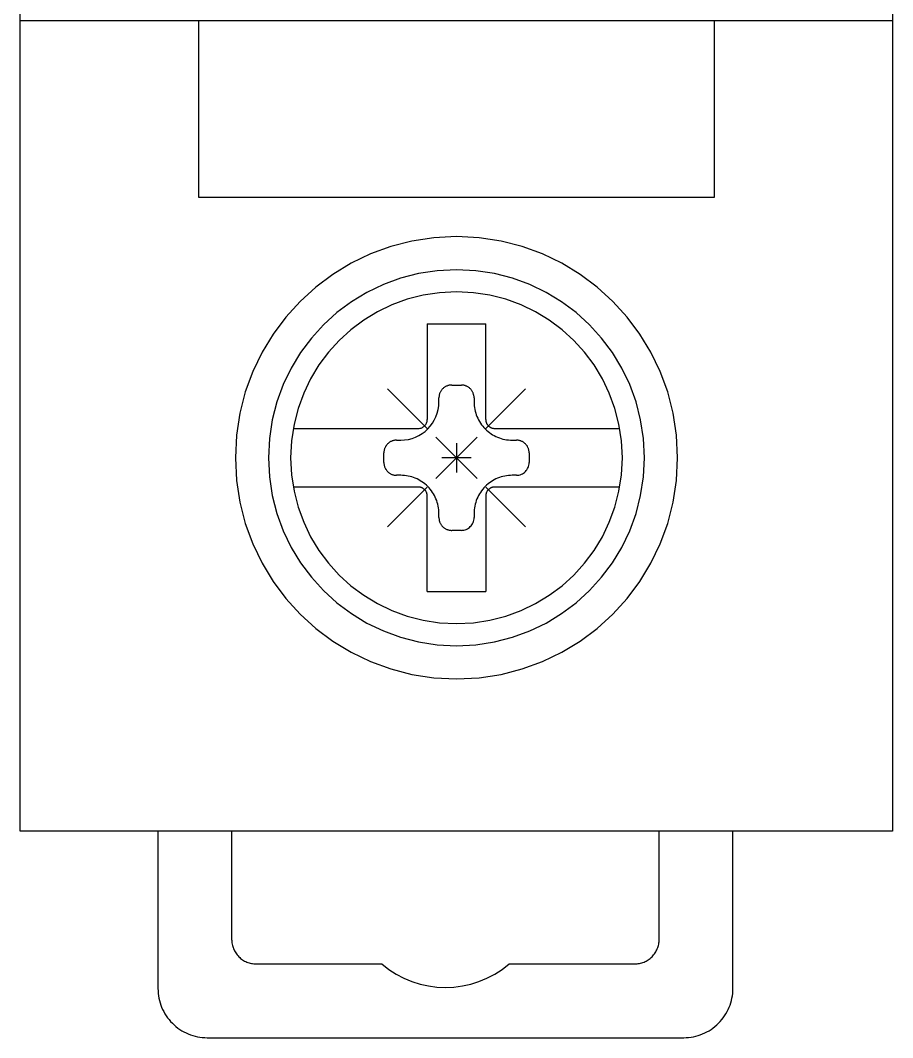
# Model space of a CAD drawing. Header units: millimetres. Extents: x 173893 to 258446, y -176540 to -123824.
# Drawn here: x 199119.33 to 199137.3, y -139324.39 to -139303.43 of the extents above; entities that cross this region are included whole.
import ezdxf

# ---------------------------------------------------------------- set-up
doc = ezdxf.new("R2010")
doc.units = ezdxf.units.MM
doc.header["$LTSCALE"] = 3

msp = doc.modelspace()

# ---------------------------------------------------------------- linework, layer by layer
for p, q in [((199119.325, -139320.141), (199119.325, -139240.659)), ((199137.297, -139240.659), (199137.297, -139320.141)), ((199119.325, -139303.435), (199137.297, -139303.435)), ((199122.996, -139303.435), (199122.996, -139307.08)), ((199133.627, -139307.08), (199133.627, -139303.435)), ((199122.996, -139307.08), (199133.627, -139307.08)), ((199127.393, -139307.982), (199126.956, -139308.094)), ((199127.845, -139307.913), (199127.393, -139307.982)), ((199128.311, -139307.89), (199127.845, -139307.913)), ((199128.777, -139307.913), (199128.311, -139307.89)), ((199128.311, -139307.89), (199128.311, -139307.89)), ((199129.23, -139307.982), (199128.777, -139307.913)), ((199129.666, -139308.094), (199129.23, -139307.982)), ((199126.956, -139308.094), (199126.538, -139308.248)), ((199130.085, -139308.248), (199129.666, -139308.094)), ((199126.538, -139308.248), (199126.139, -139308.439)), ((199130.483, -139308.439), (199130.085, -139308.248)), ((199126.139, -139308.439), (199125.764, -139308.668)), ((199127.915, -139308.593), (199127.531, -139308.652)), ((199128.311, -139308.573), (199127.915, -139308.593)), ((199128.707, -139308.593), (199128.311, -139308.573)), ((199128.311, -139308.573), (199128.311, -139308.573)), ((199129.092, -139308.652), (199128.707, -139308.593)), ((199130.859, -139308.668), (199130.483, -139308.439)), ((199125.764, -139308.668), (199125.413, -139308.93)), ((199127.16, -139308.747), (199126.804, -139308.877)), ((199127.531, -139308.652), (199127.16, -139308.747)), ((199129.463, -139308.747), (199129.092, -139308.652)), ((199129.819, -139308.877), (199129.463, -139308.747)), ((199131.209, -139308.93), (199130.859, -139308.668)), ((199125.413, -139308.93), (199125.09, -139309.224)), ((199126.804, -139308.877), (199126.465, -139309.04)), ((199128.311, -139309.029), (199127.962, -139309.046)), ((199128.661, -139309.046), (199128.311, -139309.029)), ((199128.311, -139309.029), (199128.311, -139309.029)), ((199130.157, -139309.04), (199129.819, -139308.877)), ((199131.533, -139309.224), (199131.209, -139308.93)), ((199125.09, -139309.224), (199124.795, -139309.548)), ((199126.146, -139309.234), (199125.848, -139309.457)), ((199126.465, -139309.04), (199126.146, -139309.234)), ((199127.295, -139309.182), (199126.981, -139309.297)), ((199127.622, -139309.098), (199127.295, -139309.182)), ((199127.962, -139309.046), (199127.622, -139309.098)), ((199129, -139309.098), (199128.661, -139309.046)), ((199129.327, -139309.182), (199129, -139309.098)), ((199129.641, -139309.297), (199129.327, -139309.182)), ((199130.476, -139309.234), (199130.157, -139309.04)), ((199130.775, -139309.457), (199130.476, -139309.234)), ((199131.827, -139309.548), (199131.533, -139309.224)), ((199126.682, -139309.441), (199126.401, -139309.612)), ((199126.981, -139309.297), (199126.682, -139309.441)), ((199129.94, -139309.441), (199129.641, -139309.297)), ((199130.222, -139309.612), (199129.94, -139309.441)), ((199124.795, -139309.548), (199124.533, -139309.898)), ((199125.848, -139309.457), (199125.573, -139309.707)), ((199126.401, -139309.612), (199126.137, -139309.809)), ((199130.485, -139309.809), (199130.222, -139309.612)), ((199131.05, -139309.707), (199130.775, -139309.457)), ((199132.089, -139309.898), (199131.827, -139309.548)), ((199125.573, -139309.707), (199125.323, -139309.982)), ((199126.137, -139309.809), (199125.895, -139310.03)), ((199127.708, -139309.688), (199127.708, -139311.66)), ((199127.708, -139309.688), (199128.915, -139309.688)), ((199128.915, -139311.66), (199128.915, -139309.688)), ((199130.728, -139310.03), (199130.485, -139309.809)), ((199131.3, -139309.982), (199131.05, -139309.707)), ((199124.533, -139309.898), (199124.305, -139310.274)), ((199125.323, -139309.982), (199125.1, -139310.28)), ((199125.895, -139310.03), (199125.674, -139310.272)), ((199130.948, -139310.272), (199130.728, -139310.03)), ((199131.523, -139310.28), (199131.3, -139309.982)), ((199132.318, -139310.274), (199132.089, -139309.898)), ((199124.305, -139310.274), (199124.113, -139310.672)), ((199125.1, -139310.28), (199124.906, -139310.6)), ((199125.674, -139310.272), (199125.478, -139310.535)), ((199131.145, -139310.535), (199130.948, -139310.272)), ((199131.717, -139310.6), (199131.523, -139310.28)), ((199132.51, -139310.672), (199132.318, -139310.274)), ((199124.113, -139310.672), (199123.96, -139311.091)), ((199124.906, -139310.6), (199124.743, -139310.938)), ((199125.478, -139310.535), (199125.306, -139310.817)), ((199131.316, -139310.817), (199131.145, -139310.535)), ((199131.88, -139310.938), (199131.717, -139310.6)), ((199132.663, -139311.091), (199132.51, -139310.672)), ((199125.306, -139310.817), (199125.163, -139311.116)), ((199131.46, -139311.116), (199131.316, -139310.817)), ((199123.96, -139311.091), (199123.848, -139311.528)), ((199124.743, -139310.938), (199124.612, -139311.294)), ((199125.163, -139311.116), (199125.048, -139311.43)), ((199126.889, -139311.023), (199127.708, -139311.842)), ((199127.964, -139311.123), (199127.961, -139311.135)), ((199127.969, -139311.111), (199127.964, -139311.123)), ((199127.974, -139311.099), (199127.969, -139311.111)), ((199127.98, -139311.088), (199127.974, -139311.099)), ((199127.986, -139311.077), (199127.98, -139311.088)), ((199127.993, -139311.066), (199127.986, -139311.077)), ((199128.001, -139311.055), (199127.993, -139311.066)), ((199128.009, -139311.045), (199128.001, -139311.055)), ((199128.017, -139311.036), (199128.009, -139311.045)), ((199128.026, -139311.026), (199128.017, -139311.036)), ((199128.036, -139311.017), (199128.026, -139311.026)), ((199128.026, -139311.026), (199128.026, -139311.026)), ((199128.045, -139311.009), (199128.036, -139311.017)), ((199128.056, -139311.001), (199128.045, -139311.009)), ((199128.066, -139310.993), (199128.056, -139311.001)), ((199128.077, -139310.986), (199128.066, -139310.993)), ((199128.088, -139310.98), (199128.077, -139310.986)), ((199128.1, -139310.974), (199128.088, -139310.98)), ((199128.111, -139310.969), (199128.1, -139310.974)), ((199128.123, -139310.964), (199128.111, -139310.969)), ((199128.135, -139310.961), (199128.123, -139310.964)), ((199128.148, -139310.957), (199128.135, -139310.961)), ((199128.16, -139310.954), (199128.148, -139310.957)), ((199128.173, -139310.952), (199128.16, -139310.954)), ((199128.186, -139310.951), (199128.173, -139310.952)), ((199128.199, -139310.95), (199128.186, -139310.951)), ((199128.212, -139310.949), (199128.199, -139310.95)), ((199128.212, -139310.949), (199128.212, -139310.949)), ((199128.212, -139310.949), (199128.411, -139310.949)), ((199128.424, -139310.95), (199128.411, -139310.949)), ((199128.437, -139310.951), (199128.424, -139310.95)), ((199128.45, -139310.952), (199128.437, -139310.951)), ((199128.462, -139310.954), (199128.45, -139310.952)), ((199128.475, -139310.957), (199128.462, -139310.954)), ((199128.487, -139310.961), (199128.475, -139310.957)), ((199128.499, -139310.964), (199128.487, -139310.961)), ((199128.511, -139310.969), (199128.499, -139310.964)), ((199128.523, -139310.974), (199128.511, -139310.969)), ((199128.534, -139310.98), (199128.523, -139310.974)), ((199128.546, -139310.986), (199128.534, -139310.98)), ((199128.557, -139310.993), (199128.546, -139310.986)), ((199128.567, -139311.001), (199128.557, -139310.993)), ((199128.577, -139311.009), (199128.567, -139311.001)), ((199128.587, -139311.017), (199128.577, -139311.009)), ((199128.597, -139311.026), (199128.587, -139311.017)), ((199128.605, -139311.036), (199128.597, -139311.026)), ((199128.597, -139311.026), (199128.597, -139311.026)), ((199128.614, -139311.045), (199128.605, -139311.036)), ((199128.622, -139311.055), (199128.614, -139311.045)), ((199128.629, -139311.066), (199128.622, -139311.055)), ((199128.636, -139311.077), (199128.629, -139311.066)), ((199128.642, -139311.088), (199128.636, -139311.077)), ((199128.648, -139311.099), (199128.642, -139311.088)), ((199128.653, -139311.111), (199128.648, -139311.099)), ((199128.658, -139311.123), (199128.653, -139311.111)), ((199128.662, -139311.135), (199128.658, -139311.123)), ((199128.915, -139311.842), (199129.734, -139311.023)), ((199131.575, -139311.43), (199131.46, -139311.116)), ((199132.01, -139311.294), (199131.88, -139310.938)), ((199132.775, -139311.528), (199132.663, -139311.091)), ((199124.612, -139311.294), (199124.517, -139311.665)), ((199127.945, -139311.377), (199127.949, -139311.296)), ((199127.95, -139311.199), (199127.949, -139311.212)), ((199127.949, -139311.296), (199127.949, -139311.212)), ((199127.951, -139311.186), (199127.95, -139311.199)), ((199127.952, -139311.173), (199127.951, -139311.186)), ((199127.954, -139311.16), (199127.952, -139311.173)), ((199127.957, -139311.148), (199127.954, -139311.16)), ((199127.961, -139311.135), (199127.957, -139311.148)), ((199128.665, -139311.148), (199128.662, -139311.135)), ((199128.668, -139311.16), (199128.665, -139311.148)), ((199128.67, -139311.173), (199128.668, -139311.16)), ((199128.672, -139311.186), (199128.67, -139311.173)), ((199128.673, -139311.199), (199128.672, -139311.186)), ((199128.673, -139311.212), (199128.673, -139311.199)), ((199128.673, -139311.212), (199128.673, -139311.296)), ((199128.673, -139311.212), (199128.673, -139311.212)), ((199128.673, -139311.296), (199128.673, -139311.296)), ((199128.673, -139311.296), (199128.674, -139311.335)), ((199128.674, -139311.335), (199128.677, -139311.374)), ((199132.105, -139311.665), (199132.01, -139311.294)), ((199123.848, -139311.528), (199123.778, -139311.98)), ((199125.048, -139311.43), (199124.964, -139311.757)), ((199127.887, -139311.603), (199127.914, -139311.53)), ((199127.914, -139311.53), (199127.933, -139311.455)), ((199127.933, -139311.455), (199127.945, -139311.377)), ((199128.677, -139311.374), (199128.682, -139311.413)), ((199128.682, -139311.413), (199128.689, -139311.451)), ((199128.689, -139311.451), (199128.697, -139311.488)), ((199128.697, -139311.488), (199128.707, -139311.525)), ((199128.707, -139311.525), (199128.719, -139311.562)), ((199131.659, -139311.757), (199131.575, -139311.43)), ((199132.844, -139311.98), (199132.775, -139311.528)), ((199124.517, -139311.665), (199124.458, -139312.05)), ((199124.964, -139311.757), (199124.912, -139312.096)), ((199127.677, -139311.762), (199127.686, -139311.747)), ((199127.686, -139311.747), (199127.694, -139311.731)), ((199127.694, -139311.731), (199127.7, -139311.714)), ((199127.7, -139311.714), (199127.704, -139311.697)), ((199127.704, -139311.697), (199127.707, -139311.679)), ((199127.707, -139311.679), (199127.708, -139311.66)), ((199127.769, -139311.797), (199127.815, -139311.737)), ((199127.815, -139311.737), (199127.854, -139311.672)), ((199127.854, -139311.672), (199127.887, -139311.603)), ((199128.719, -139311.562), (199128.733, -139311.598)), ((199128.733, -139311.598), (199128.749, -139311.633)), ((199128.749, -139311.633), (199128.766, -139311.667)), ((199128.766, -139311.667), (199128.785, -139311.7)), ((199128.785, -139311.7), (199128.806, -139311.733)), ((199128.806, -139311.733), (199128.828, -139311.765)), ((199128.915, -139311.66), (199128.915, -139311.66)), ((199128.915, -139311.66), (199128.915, -139311.669)), ((199128.915, -139311.669), (199128.915, -139311.678)), ((199128.915, -139311.678), (199128.916, -139311.687)), ((199128.916, -139311.687), (199128.918, -139311.696)), ((199128.918, -139311.696), (199128.92, -139311.704)), ((199128.92, -139311.704), (199128.922, -139311.713)), ((199128.922, -139311.713), (199128.925, -139311.721)), ((199128.925, -139311.721), (199128.928, -139311.73)), ((199128.928, -139311.73), (199128.932, -139311.738)), ((199128.932, -139311.738), (199128.936, -139311.746)), ((199128.936, -139311.746), (199128.94, -139311.753)), ((199128.94, -139311.753), (199128.945, -139311.761)), ((199131.711, -139312.096), (199131.659, -139311.757)), ((199132.164, -139312.05), (199132.105, -139311.665)), ((199124.948, -139311.842), (199127.526, -139311.842)), ((199127.526, -139311.842), (199127.544, -139311.841)), ((199127.526, -139311.842), (199127.526, -139311.842)), ((199127.537, -139311.989), (199127.602, -139311.949)), ((199127.544, -139311.841), (199127.562, -139311.839)), ((199127.562, -139311.839), (199127.58, -139311.834)), ((199127.58, -139311.834), (199127.597, -139311.828)), ((199127.597, -139311.828), (199127.612, -139311.82)), ((199127.602, -139311.949), (199127.663, -139311.904)), ((199127.612, -139311.82), (199127.627, -139311.811)), ((199127.627, -139311.811), (199127.641, -139311.801)), ((199127.641, -139311.801), (199127.655, -139311.789)), ((199127.655, -139311.789), (199127.666, -139311.776)), ((199127.663, -139311.904), (199127.719, -139311.853)), ((199127.666, -139311.776), (199127.677, -139311.762)), ((199127.719, -139311.853), (199127.769, -139311.797)), ((199128.828, -139311.765), (199128.852, -139311.795)), ((199128.852, -139311.795), (199128.877, -139311.825)), ((199128.877, -139311.825), (199128.904, -139311.853)), ((199128.904, -139311.853), (199128.904, -139311.853)), ((199128.904, -139311.853), (199128.932, -139311.88)), ((199128.932, -139311.88), (199128.962, -139311.905)), ((199128.945, -139311.761), (199128.95, -139311.768)), ((199128.95, -139311.768), (199128.956, -139311.775)), ((199128.956, -139311.775), (199128.962, -139311.782)), ((199128.962, -139311.782), (199128.968, -139311.789)), ((199128.962, -139311.905), (199128.992, -139311.929)), ((199128.968, -139311.789), (199128.968, -139311.789)), ((199128.968, -139311.789), (199128.974, -139311.795)), ((199128.974, -139311.795), (199128.981, -139311.801)), ((199128.981, -139311.801), (199128.988, -139311.806)), ((199128.988, -139311.806), (199128.996, -139311.812)), ((199128.992, -139311.929), (199129.024, -139311.951)), ((199128.996, -139311.812), (199129.003, -139311.816)), ((199129.003, -139311.816), (199129.011, -139311.821)), ((199129.011, -139311.821), (199129.019, -139311.825)), ((199129.019, -139311.825), (199129.027, -139311.828)), ((199129.024, -139311.951), (199129.056, -139311.972)), ((199129.027, -139311.828), (199129.035, -139311.832)), ((199129.035, -139311.832), (199129.044, -139311.834)), ((199129.044, -139311.834), (199129.052, -139311.837)), ((199129.052, -139311.837), (199129.061, -139311.839)), ((199129.061, -139311.839), (199129.07, -139311.84)), ((199129.07, -139311.84), (199129.079, -139311.841)), ((199129.079, -139311.841), (199129.088, -139311.842)), ((199129.088, -139311.842), (199129.097, -139311.842)), ((199129.097, -139311.842), (199131.675, -139311.842)), ((199123.778, -139311.98), (199123.755, -139312.446)), ((199124.458, -139312.05), (199124.439, -139312.446)), ((199124.912, -139312.096), (199124.894, -139312.446)), ((199126.883, -139312.17), (199126.874, -139312.18)), ((199126.892, -139312.161), (199126.883, -139312.17)), ((199126.901, -139312.152), (199126.892, -139312.161)), ((199126.892, -139312.161), (199126.892, -139312.161)), ((199126.911, -139312.143), (199126.901, -139312.152)), ((199126.921, -139312.135), (199126.911, -139312.143)), ((199126.932, -139312.128), (199126.921, -139312.135)), ((199126.942, -139312.121), (199126.932, -139312.128)), ((199126.953, -139312.114), (199126.942, -139312.121)), ((199126.965, -139312.109), (199126.953, -139312.114)), ((199126.977, -139312.104), (199126.965, -139312.109)), ((199126.989, -139312.099), (199126.977, -139312.104)), ((199127.001, -139312.095), (199126.989, -139312.099)), ((199127.013, -139312.091), (199127.001, -139312.095)), ((199127.026, -139312.089), (199127.013, -139312.091)), ((199127.038, -139312.086), (199127.026, -139312.089)), ((199127.051, -139312.085), (199127.038, -139312.086)), ((199127.064, -139312.084), (199127.051, -139312.085)), ((199127.077, -139312.084), (199127.064, -139312.084)), ((199127.077, -139312.084), (199127.162, -139312.084)), ((199127.077, -139312.084), (199127.077, -139312.084)), ((199127.162, -139312.084), (199127.242, -139312.08)), ((199127.162, -139312.084), (199127.162, -139312.084)), ((199127.242, -139312.08), (199127.321, -139312.068)), ((199127.321, -139312.068), (199127.396, -139312.048)), ((199127.396, -139312.048), (199127.468, -139312.022)), ((199127.468, -139312.022), (199127.537, -139311.989)), ((199127.885, -139312.873), (199128.738, -139312.019)), ((199127.885, -139312.019), (199128.738, -139312.873)), ((199128.311, -139312.144), (199128.311, -139312.748)), ((199129.056, -139311.972), (199129.09, -139311.991)), ((199129.09, -139311.991), (199129.124, -139312.008)), ((199129.124, -139312.008), (199129.159, -139312.024)), ((199129.159, -139312.024), (199129.195, -139312.038)), ((199129.195, -139312.038), (199129.232, -139312.05)), ((199129.232, -139312.05), (199129.269, -139312.06)), ((199129.269, -139312.06), (199129.306, -139312.068)), ((199129.306, -139312.068), (199129.344, -139312.075)), ((199129.344, -139312.075), (199129.383, -139312.08)), ((199129.383, -139312.08), (199129.422, -139312.083)), ((199129.422, -139312.083), (199129.461, -139312.084)), ((199129.461, -139312.084), (199129.545, -139312.084)), ((199129.558, -139312.084), (199129.545, -139312.084)), ((199129.571, -139312.085), (199129.558, -139312.084)), ((199129.584, -139312.086), (199129.571, -139312.085)), ((199129.597, -139312.089), (199129.584, -139312.086)), ((199129.609, -139312.091), (199129.597, -139312.089)), ((199129.622, -139312.095), (199129.609, -139312.091)), ((199129.634, -139312.099), (199129.622, -139312.095)), ((199129.646, -139312.104), (199129.634, -139312.099)), ((199129.657, -139312.109), (199129.646, -139312.104)), ((199129.669, -139312.114), (199129.657, -139312.109)), ((199129.68, -139312.121), (199129.669, -139312.114)), ((199129.691, -139312.128), (199129.68, -139312.121)), ((199129.701, -139312.135), (199129.691, -139312.128)), ((199129.712, -139312.143), (199129.701, -139312.135)), ((199129.722, -139312.152), (199129.712, -139312.143)), ((199129.731, -139312.161), (199129.722, -139312.152)), ((199129.74, -139312.17), (199129.731, -139312.161)), ((199129.731, -139312.161), (199129.731, -139312.161)), ((199129.748, -139312.18), (199129.74, -139312.17)), ((199131.729, -139312.446), (199131.711, -139312.096)), ((199132.184, -139312.446), (199132.164, -139312.05)), ((199132.868, -139312.446), (199132.844, -139311.98)), ((199126.816, -139312.32), (199126.815, -139312.333)), ((199126.815, -139312.333), (199126.815, -139312.346)), ((199126.815, -139312.546), (199126.815, -139312.346)), ((199126.818, -139312.307), (199126.816, -139312.32)), ((199126.82, -139312.295), (199126.818, -139312.307)), ((199126.823, -139312.282), (199126.82, -139312.295)), ((199126.826, -139312.27), (199126.823, -139312.282)), ((199126.83, -139312.258), (199126.826, -139312.27)), ((199126.835, -139312.246), (199126.83, -139312.258)), ((199126.84, -139312.234), (199126.835, -139312.246)), ((199126.846, -139312.222), (199126.84, -139312.234)), ((199126.852, -139312.211), (199126.846, -139312.222)), ((199126.859, -139312.2), (199126.852, -139312.211)), ((199126.866, -139312.19), (199126.859, -139312.2)), ((199126.874, -139312.18), (199126.866, -139312.19)), ((199129.756, -139312.19), (199129.748, -139312.18)), ((199129.764, -139312.2), (199129.756, -139312.19)), ((199129.771, -139312.211), (199129.764, -139312.2)), ((199129.777, -139312.222), (199129.771, -139312.211)), ((199129.783, -139312.234), (199129.777, -139312.222)), ((199129.788, -139312.246), (199129.783, -139312.234)), ((199129.792, -139312.258), (199129.788, -139312.246)), ((199129.796, -139312.27), (199129.792, -139312.258)), ((199129.8, -139312.282), (199129.796, -139312.27)), ((199129.803, -139312.295), (199129.8, -139312.282)), ((199129.805, -139312.307), (199129.803, -139312.295)), ((199129.807, -139312.32), (199129.805, -139312.307)), ((199129.807, -139312.333), (199129.807, -139312.32)), ((199129.808, -139312.346), (199129.807, -139312.333)), ((199129.808, -139312.346), (199129.808, -139312.346)), ((199129.808, -139312.346), (199129.808, -139312.546)), ((199123.755, -139312.446), (199123.755, -139312.446)), ((199123.755, -139312.446), (199123.778, -139312.912)), ((199124.439, -139312.446), (199124.439, -139312.446)), ((199124.439, -139312.446), (199124.458, -139312.842)), ((199124.894, -139312.446), (199124.894, -139312.446)), ((199124.894, -139312.446), (199124.912, -139312.795)), ((199126.815, -139312.546), (199126.815, -139312.546)), ((199126.815, -139312.546), (199126.815, -139312.559)), ((199126.815, -139312.559), (199126.816, -139312.572)), ((199126.816, -139312.572), (199126.818, -139312.584)), ((199126.818, -139312.584), (199126.82, -139312.597)), ((199126.82, -139312.597), (199126.823, -139312.609)), ((199128.613, -139312.446), (199128.01, -139312.446)), ((199129.796, -139312.624), (199129.803, -139312.598)), ((199129.803, -139312.598), (199129.806, -139312.572)), ((199129.806, -139312.572), (199129.808, -139312.546)), ((199131.711, -139312.795), (199131.729, -139312.446)), ((199131.729, -139312.446), (199131.729, -139312.446)), ((199132.164, -139312.842), (199132.184, -139312.446)), ((199132.184, -139312.446), (199132.184, -139312.446)), ((199132.844, -139312.912), (199132.868, -139312.446)), ((199132.868, -139312.446), (199132.868, -139312.446)), ((199124.912, -139312.795), (199124.964, -139313.135)), ((199126.823, -139312.609), (199126.826, -139312.622)), ((199126.826, -139312.622), (199126.83, -139312.634)), ((199126.83, -139312.634), (199126.835, -139312.646)), ((199126.835, -139312.646), (199126.84, -139312.658)), ((199126.84, -139312.658), (199126.846, -139312.669)), ((199126.846, -139312.669), (199126.852, -139312.68)), ((199126.852, -139312.68), (199126.859, -139312.691)), ((199126.859, -139312.691), (199126.866, -139312.702)), ((199126.866, -139312.702), (199126.874, -139312.712)), ((199126.874, -139312.712), (199126.883, -139312.722)), ((199126.883, -139312.722), (199126.892, -139312.731)), ((199126.892, -139312.731), (199126.892, -139312.731)), ((199126.892, -139312.731), (199126.901, -139312.74)), ((199126.901, -139312.74), (199126.911, -139312.749)), ((199126.911, -139312.749), (199126.921, -139312.756)), ((199126.921, -139312.756), (199126.932, -139312.764)), ((199126.932, -139312.764), (199126.942, -139312.771)), ((199126.942, -139312.771), (199126.953, -139312.777)), ((199126.953, -139312.777), (199126.965, -139312.783)), ((199126.965, -139312.783), (199126.977, -139312.788)), ((199126.977, -139312.788), (199126.989, -139312.793)), ((199126.989, -139312.793), (199127.001, -139312.797)), ((199127.001, -139312.797), (199127.013, -139312.8)), ((199127.013, -139312.8), (199127.026, -139312.803)), ((199127.026, -139312.803), (199127.038, -139312.805)), ((199127.038, -139312.805), (199127.051, -139312.807)), ((199127.051, -139312.807), (199127.064, -139312.808)), ((199127.064, -139312.808), (199127.077, -139312.808)), ((199127.162, -139312.808), (199127.077, -139312.808)), ((199127.201, -139312.809), (199127.162, -139312.808)), ((199129.461, -139312.808), (199129.422, -139312.809)), ((199129.545, -139312.808), (199129.461, -139312.808)), ((199129.461, -139312.808), (199129.461, -139312.808)), ((199129.545, -139312.808), (199129.572, -139312.807)), ((199129.545, -139312.808), (199129.545, -139312.808)), ((199129.572, -139312.807), (199129.598, -139312.803)), ((199129.598, -139312.803), (199129.623, -139312.796)), ((199129.623, -139312.796), (199129.648, -139312.787)), ((199129.648, -139312.787), (199129.67, -139312.776)), ((199129.67, -139312.776), (199129.692, -139312.763)), ((199129.692, -139312.763), (199129.712, -139312.748)), ((199129.712, -139312.748), (199129.731, -139312.731)), ((199129.731, -139312.731), (199129.748, -139312.712)), ((199129.748, -139312.712), (199129.763, -139312.692)), ((199129.763, -139312.692), (199129.776, -139312.671)), ((199129.776, -139312.671), (199129.787, -139312.648)), ((199129.787, -139312.648), (199129.796, -139312.624)), ((199131.659, -139313.135), (199131.711, -139312.795)), ((199123.778, -139312.912), (199123.847, -139313.364)), ((199124.458, -139312.842), (199124.517, -139313.226)), ((199127.24, -139312.812), (199127.201, -139312.809)), ((199127.278, -139312.817), (199127.24, -139312.812)), ((199127.316, -139312.823), (199127.278, -139312.817)), ((199127.354, -139312.832), (199127.316, -139312.823)), ((199127.391, -139312.842), (199127.354, -139312.832)), ((199127.427, -139312.854), (199127.391, -139312.842)), ((199127.463, -139312.868), (199127.427, -139312.854)), ((199127.498, -139312.883), (199127.463, -139312.868)), ((199127.533, -139312.901), (199127.498, -139312.883)), ((199127.566, -139312.92), (199127.533, -139312.901)), ((199127.599, -139312.94), (199127.566, -139312.92)), ((199127.63, -139312.962), (199127.599, -139312.94)), ((199127.661, -139312.986), (199127.63, -139312.962)), ((199127.69, -139313.012), (199127.661, -139312.986)), ((199127.719, -139313.039), (199127.69, -139313.012)), ((199128.932, -139313.012), (199128.904, -139313.039)), ((199128.962, -139312.986), (199128.932, -139313.012)), ((199128.992, -139312.962), (199128.962, -139312.986)), ((199129.024, -139312.94), (199128.992, -139312.962)), ((199129.056, -139312.92), (199129.024, -139312.94)), ((199129.09, -139312.901), (199129.056, -139312.92)), ((199129.124, -139312.883), (199129.09, -139312.901)), ((199129.159, -139312.868), (199129.124, -139312.883)), ((199129.195, -139312.854), (199129.159, -139312.868)), ((199129.232, -139312.842), (199129.195, -139312.854)), ((199129.269, -139312.832), (199129.232, -139312.842)), ((199129.306, -139312.823), (199129.269, -139312.832)), ((199129.344, -139312.817), (199129.306, -139312.823)), ((199129.383, -139312.812), (199129.344, -139312.817)), ((199129.422, -139312.809), (199129.383, -139312.812)), ((199132.105, -139313.226), (199132.164, -139312.842)), ((199132.775, -139313.364), (199132.844, -139312.912)), ((199124.517, -139313.226), (199124.612, -139313.597)), ((199127.526, -139313.05), (199124.948, -139313.05)), ((199124.964, -139313.135), (199125.048, -139313.462)), ((199126.889, -139313.869), (199127.708, -139313.05)), ((199127.535, -139313.05), (199127.526, -139313.05)), ((199127.544, -139313.05), (199127.535, -139313.05)), ((199127.552, -139313.051), (199127.544, -139313.05)), ((199127.561, -139313.053), (199127.552, -139313.051)), ((199127.57, -139313.055), (199127.561, -139313.053)), ((199127.579, -139313.057), (199127.57, -139313.055)), ((199127.587, -139313.06), (199127.579, -139313.057)), ((199127.595, -139313.063), (199127.587, -139313.06)), ((199127.603, -139313.067), (199127.595, -139313.063)), ((199127.611, -139313.071), (199127.603, -139313.067)), ((199127.619, -139313.075), (199127.611, -139313.071)), ((199127.627, -139313.08), (199127.619, -139313.075)), ((199127.634, -139313.085), (199127.627, -139313.08)), ((199127.641, -139313.091), (199127.634, -139313.085)), ((199127.648, -139313.097), (199127.641, -139313.091)), ((199127.655, -139313.103), (199127.648, -139313.097)), ((199127.661, -139313.109), (199127.655, -139313.103)), ((199127.655, -139313.103), (199127.655, -139313.103)), ((199127.667, -139313.116), (199127.661, -139313.109)), ((199127.672, -139313.123), (199127.667, -139313.116)), ((199127.677, -139313.131), (199127.672, -139313.123)), ((199127.682, -139313.138), (199127.677, -139313.131)), ((199127.686, -139313.146), (199127.682, -139313.138)), ((199127.69, -139313.154), (199127.686, -139313.146)), ((199127.694, -139313.162), (199127.69, -139313.154)), ((199127.697, -139313.17), (199127.694, -139313.162)), ((199127.7, -139313.179), (199127.697, -139313.17)), ((199127.702, -139313.187), (199127.7, -139313.179)), ((199127.704, -139313.196), (199127.702, -139313.187)), ((199127.706, -139313.205), (199127.704, -139313.196)), ((199127.707, -139313.214), (199127.706, -139313.205)), ((199127.708, -139313.223), (199127.707, -139313.214)), ((199127.708, -139313.232), (199127.708, -139313.223)), ((199127.746, -139313.067), (199127.719, -139313.039)), ((199127.719, -139313.039), (199127.719, -139313.039)), ((199127.771, -139313.096), (199127.746, -139313.067)), ((199127.795, -139313.127), (199127.771, -139313.096)), ((199127.817, -139313.159), (199127.795, -139313.127)), ((199127.838, -139313.191), (199127.817, -139313.159)), ((199127.856, -139313.225), (199127.838, -139313.191)), ((199127.874, -139313.259), (199127.856, -139313.225)), ((199128.766, -139313.225), (199128.749, -139313.259)), ((199128.785, -139313.191), (199128.766, -139313.225)), ((199128.806, -139313.159), (199128.785, -139313.191)), ((199128.828, -139313.127), (199128.806, -139313.159)), ((199128.852, -139313.096), (199128.828, -139313.127)), ((199128.877, -139313.067), (199128.852, -139313.096)), ((199128.904, -139313.039), (199128.877, -139313.067)), ((199128.904, -139313.039), (199128.904, -139313.039)), ((199128.915, -139313.05), (199129.734, -139313.869)), ((199128.916, -139313.205), (199128.915, -139313.214)), ((199128.915, -139313.214), (199128.915, -139313.223)), ((199128.915, -139313.223), (199128.915, -139313.232)), ((199128.918, -139313.196), (199128.916, -139313.205)), ((199128.92, -139313.187), (199128.918, -139313.196)), ((199128.922, -139313.179), (199128.92, -139313.187)), ((199128.925, -139313.17), (199128.922, -139313.179)), ((199128.928, -139313.162), (199128.925, -139313.17)), ((199128.932, -139313.154), (199128.928, -139313.162)), ((199128.936, -139313.146), (199128.932, -139313.154)), ((199128.94, -139313.138), (199128.936, -139313.146)), ((199128.945, -139313.131), (199128.94, -139313.138)), ((199128.95, -139313.123), (199128.945, -139313.131)), ((199128.956, -139313.116), (199128.95, -139313.123)), ((199128.962, -139313.109), (199128.956, -139313.116)), ((199128.968, -139313.103), (199128.962, -139313.109)), ((199128.974, -139313.097), (199128.968, -139313.103)), ((199128.968, -139313.103), (199128.968, -139313.103)), ((199128.981, -139313.091), (199128.974, -139313.097)), ((199128.988, -139313.085), (199128.981, -139313.091)), ((199128.996, -139313.08), (199128.988, -139313.085)), ((199129.003, -139313.075), (199128.996, -139313.08)), ((199129.011, -139313.071), (199129.003, -139313.075)), ((199129.019, -139313.067), (199129.011, -139313.071)), ((199129.027, -139313.063), (199129.019, -139313.067)), ((199129.035, -139313.06), (199129.027, -139313.063)), ((199129.044, -139313.057), (199129.035, -139313.06)), ((199129.052, -139313.055), (199129.044, -139313.057)), ((199129.061, -139313.053), (199129.052, -139313.055)), ((199129.07, -139313.051), (199129.061, -139313.053)), ((199129.079, -139313.05), (199129.07, -139313.051)), ((199129.088, -139313.05), (199129.079, -139313.05)), ((199129.097, -139313.05), (199129.088, -139313.05)), ((199129.097, -139313.05), (199129.097, -139313.05)), ((199131.675, -139313.05), (199129.097, -139313.05)), ((199131.575, -139313.462), (199131.659, -139313.135)), ((199132.01, -139313.597), (199132.105, -139313.226)), ((199123.847, -139313.364), (199123.96, -139313.801)), ((199127.708, -139313.232), (199127.708, -139313.232)), ((199127.708, -139315.204), (199127.708, -139313.232)), ((199127.889, -139313.294), (199127.874, -139313.259)), ((199127.903, -139313.33), (199127.889, -139313.294)), ((199127.915, -139313.366), (199127.903, -139313.33)), ((199127.925, -139313.403), (199127.915, -139313.366)), ((199127.934, -139313.441), (199127.925, -139313.403)), ((199128.697, -139313.403), (199128.689, -139313.441)), ((199128.707, -139313.366), (199128.697, -139313.403)), ((199128.719, -139313.33), (199128.707, -139313.366)), ((199128.733, -139313.294), (199128.719, -139313.33)), ((199128.749, -139313.259), (199128.733, -139313.294)), ((199128.915, -139313.232), (199128.915, -139315.204)), ((199132.663, -139313.801), (199132.775, -139313.364)), ((199124.612, -139313.597), (199124.743, -139313.953)), ((199125.048, -139313.462), (199125.163, -139313.776)), ((199127.941, -139313.479), (199127.934, -139313.441)), ((199127.945, -139313.517), (199127.941, -139313.479)), ((199127.948, -139313.556), (199127.945, -139313.517)), ((199127.949, -139313.595), (199127.948, -139313.556)), ((199127.949, -139313.68), (199127.949, -139313.595)), ((199127.949, -139313.595), (199127.949, -139313.595)), ((199128.674, -139313.556), (199128.673, -139313.595)), ((199128.673, -139313.595), (199128.673, -139313.68)), ((199128.677, -139313.517), (199128.674, -139313.556)), ((199128.682, -139313.479), (199128.677, -139313.517)), ((199128.689, -139313.441), (199128.682, -139313.479)), ((199131.46, -139313.776), (199131.575, -139313.462)), ((199131.88, -139313.953), (199132.01, -139313.597)), ((199123.96, -139313.801), (199124.113, -139314.219)), ((199125.163, -139313.776), (199125.306, -139314.075)), ((199127.949, -139313.68), (199127.949, -139313.68)), ((199127.949, -139313.68), (199127.95, -139313.693)), ((199127.95, -139313.693), (199127.951, -139313.706)), ((199127.951, -139313.706), (199127.952, -139313.719)), ((199127.952, -139313.719), (199127.954, -139313.731)), ((199127.954, -139313.731), (199127.957, -139313.744)), ((199127.957, -139313.744), (199127.961, -139313.756)), ((199127.961, -139313.756), (199127.964, -139313.768)), ((199127.964, -139313.768), (199127.969, -139313.78)), ((199127.969, -139313.78), (199127.974, -139313.792)), ((199127.974, -139313.792), (199127.98, -139313.803)), ((199127.98, -139313.803), (199127.986, -139313.815)), ((199127.986, -139313.815), (199127.993, -139313.826)), ((199127.993, -139313.826), (199128.001, -139313.836)), ((199128.001, -139313.836), (199128.009, -139313.846)), ((199128.009, -139313.846), (199128.017, -139313.856)), ((199128.017, -139313.856), (199128.026, -139313.866)), ((199128.596, -139313.866), (199128.613, -139313.847)), ((199128.613, -139313.847), (199128.628, -139313.827)), ((199128.628, -139313.827), (199128.642, -139313.805)), ((199128.642, -139313.805), (199128.653, -139313.782)), ((199128.653, -139313.782), (199128.661, -139313.758)), ((199128.661, -139313.758), (199128.668, -139313.733)), ((199128.668, -139313.733), (199128.672, -139313.707)), ((199128.672, -139313.707), (199128.673, -139313.68)), ((199131.316, -139314.075), (199131.46, -139313.776)), ((199132.51, -139314.219), (199132.663, -139313.801)), ((199124.743, -139313.953), (199124.906, -139314.292)), ((199128.026, -139313.866), (199128.026, -139313.866)), ((199128.026, -139313.866), (199128.036, -139313.874)), ((199128.036, -139313.874), (199128.045, -139313.883)), ((199128.045, -139313.883), (199128.056, -139313.891)), ((199128.056, -139313.891), (199128.066, -139313.898)), ((199128.066, -139313.898), (199128.077, -139313.905)), ((199128.077, -139313.905), (199128.088, -139313.911)), ((199128.088, -139313.911), (199128.1, -139313.917)), ((199128.1, -139313.917), (199128.111, -139313.922)), ((199128.111, -139313.922), (199128.123, -139313.927)), ((199128.123, -139313.927), (199128.135, -139313.931)), ((199128.135, -139313.931), (199128.148, -139313.934)), ((199128.148, -139313.934), (199128.16, -139313.937)), ((199128.16, -139313.937), (199128.173, -139313.939)), ((199128.173, -139313.939), (199128.186, -139313.941)), ((199128.186, -139313.941), (199128.199, -139313.942)), ((199128.199, -139313.942), (199128.212, -139313.942)), ((199128.411, -139313.942), (199128.212, -139313.942)), ((199128.411, -139313.942), (199128.438, -139313.941)), ((199128.411, -139313.942), (199128.411, -139313.942)), ((199128.438, -139313.941), (199128.464, -139313.937)), ((199128.464, -139313.937), (199128.489, -139313.93)), ((199128.489, -139313.93), (199128.513, -139313.922)), ((199128.513, -139313.922), (199128.536, -139313.911)), ((199128.536, -139313.911), (199128.557, -139313.897)), ((199128.557, -139313.897), (199128.578, -139313.882)), ((199128.578, -139313.882), (199128.596, -139313.866)), ((199131.717, -139314.292), (199131.88, -139313.953)), ((199124.113, -139314.219), (199124.305, -139314.617)), ((199125.306, -139314.075), (199125.478, -139314.356)), ((199131.145, -139314.356), (199131.316, -139314.075)), ((199132.318, -139314.618), (199132.51, -139314.219)), ((199124.906, -139314.292), (199125.1, -139314.611)), ((199125.478, -139314.356), (199125.674, -139314.62)), ((199130.948, -139314.62), (199131.145, -139314.356)), ((199131.523, -139314.611), (199131.717, -139314.292)), ((199124.305, -139314.617), (199124.533, -139314.993)), ((199125.1, -139314.611), (199125.323, -139314.909)), ((199125.674, -139314.62), (199125.895, -139314.862)), ((199130.728, -139314.862), (199130.948, -139314.62)), ((199131.3, -139314.909), (199131.523, -139314.611)), ((199132.089, -139314.993), (199132.318, -139314.618)), ((199125.895, -139314.862), (199126.137, -139315.083)), ((199130.485, -139315.083), (199130.728, -139314.862)), ((199124.533, -139314.993), (199124.795, -139315.344)), ((199125.323, -139314.909), (199125.573, -139315.184)), ((199126.137, -139315.083), (199126.401, -139315.279)), ((199130.222, -139315.279), (199130.485, -139315.083)), ((199131.05, -139315.184), (199131.3, -139314.909)), ((199131.827, -139315.344), (199132.089, -139314.993)), ((199125.573, -139315.184), (199125.848, -139315.434)), ((199126.401, -139315.279), (199126.682, -139315.451)), ((199127.708, -139315.204), (199128.915, -139315.204)), ((199129.94, -139315.451), (199130.222, -139315.279)), ((199130.775, -139315.434), (199131.05, -139315.184)), ((199124.795, -139315.344), (199125.089, -139315.668)), ((199125.848, -139315.434), (199126.146, -139315.657)), ((199126.682, -139315.451), (199126.981, -139315.595)), ((199129.641, -139315.595), (199129.94, -139315.451)), ((199130.476, -139315.657), (199130.775, -139315.434)), ((199131.533, -139315.668), (199131.827, -139315.344)), ((199125.089, -139315.668), (199125.413, -139315.961)), ((199126.146, -139315.657), (199126.465, -139315.851)), ((199126.981, -139315.595), (199127.295, -139315.709)), ((199127.295, -139315.709), (199127.622, -139315.794)), ((199129, -139315.794), (199129.327, -139315.709)), ((199129.327, -139315.709), (199129.641, -139315.595)), ((199130.157, -139315.851), (199130.476, -139315.657)), ((199131.209, -139315.962), (199131.533, -139315.668)), ((199126.465, -139315.851), (199126.804, -139316.014)), ((199127.622, -139315.794), (199127.962, -139315.845)), ((199127.962, -139315.845), (199128.311, -139315.863)), ((199128.311, -139315.863), (199128.661, -139315.845)), ((199128.311, -139315.863), (199128.311, -139315.863)), ((199128.661, -139315.845), (199129, -139315.794)), ((199129.819, -139316.014), (199130.157, -139315.851)), ((199125.413, -139315.961), (199125.764, -139316.224)), ((199126.804, -139316.014), (199127.16, -139316.145)), ((199127.16, -139316.145), (199127.531, -139316.24)), ((199129.092, -139316.24), (199129.463, -139316.145)), ((199129.463, -139316.145), (199129.819, -139316.014)), ((199130.859, -139316.224), (199131.209, -139315.962)), ((199125.764, -139316.224), (199126.139, -139316.452)), ((199127.531, -139316.24), (199127.915, -139316.299)), ((199127.915, -139316.299), (199128.311, -139316.319)), ((199128.311, -139316.319), (199128.707, -139316.299)), ((199128.311, -139316.319), (199128.311, -139316.319)), ((199128.707, -139316.299), (199129.092, -139316.24)), ((199130.483, -139316.452), (199130.859, -139316.224)), ((199126.139, -139316.452), (199126.538, -139316.644)), ((199130.085, -139316.644), (199130.483, -139316.452)), ((199126.538, -139316.644), (199126.956, -139316.797)), ((199129.666, -139316.797), (199130.085, -139316.644)), ((199126.956, -139316.797), (199127.393, -139316.91)), ((199127.393, -139316.91), (199127.845, -139316.979)), ((199127.845, -139316.979), (199128.311, -139317.002)), ((199128.311, -139317.002), (199128.777, -139316.979)), ((199128.777, -139316.979), (199129.229, -139316.91)), ((199129.229, -139316.91), (199129.666, -139316.797)), ((199128.311, -139317.002), (199128.311, -139317.002)), ((199137.297, -139320.141), (199119.325, -139320.141)), ((199122.16, -139320.141), (199122.16, -139323.381)), ((199123.679, -139320.141), (199123.679, -139322.369)), ((199132.488, -139322.369), (199132.488, -139320.141)), ((199134.007, -139323.381), (199134.007, -139320.141)), ((199123.679, -139322.369), (199123.679, -139322.369)), ((199123.679, -139322.369), (199123.68, -139322.393)), ((199123.68, -139322.393), (199123.682, -139322.418)), ((199123.682, -139322.418), (199123.685, -139322.443)), ((199123.685, -139322.443), (199123.689, -139322.468)), ((199132.478, -139322.468), (199132.482, -139322.443)), ((199132.482, -139322.443), (199132.485, -139322.418)), ((199132.485, -139322.418), (199132.487, -139322.393)), ((199132.487, -139322.393), (199132.488, -139322.369)), ((199123.689, -139322.468), (199123.694, -139322.492)), ((199123.694, -139322.492), (199123.701, -139322.516)), ((199123.701, -139322.516), (199123.709, -139322.539)), ((199123.709, -139322.539), (199123.718, -139322.562)), ((199123.718, -139322.562), (199123.728, -139322.585)), ((199123.728, -139322.585), (199123.739, -139322.607)), ((199123.739, -139322.607), (199123.751, -139322.628)), ((199123.751, -139322.628), (199123.764, -139322.649)), ((199123.764, -139322.649), (199123.778, -139322.669)), ((199132.388, -139322.669), (199132.403, -139322.649)), ((199132.403, -139322.649), (199132.416, -139322.628)), ((199132.416, -139322.628), (199132.428, -139322.607)), ((199132.428, -139322.607), (199132.439, -139322.585)), ((199132.439, -139322.585), (199132.449, -139322.562)), ((199132.449, -139322.562), (199132.458, -139322.539)), ((199132.458, -139322.539), (199132.466, -139322.516)), ((199132.466, -139322.516), (199132.473, -139322.492)), ((199132.473, -139322.492), (199132.478, -139322.468)), ((199123.778, -139322.669), (199123.794, -139322.689)), ((199123.794, -139322.689), (199123.81, -139322.708)), ((199123.81, -139322.708), (199123.827, -139322.726)), ((199123.827, -139322.726), (199123.827, -139322.726)), ((199123.827, -139322.726), (199123.846, -139322.744)), ((199123.846, -139322.744), (199123.864, -139322.76)), ((199123.864, -139322.76), (199123.884, -139322.775)), ((199123.884, -139322.775), (199123.904, -139322.79)), ((199123.904, -139322.79), (199123.925, -139322.803)), ((199123.925, -139322.803), (199123.947, -139322.815)), ((199123.947, -139322.815), (199123.969, -139322.826)), ((199123.969, -139322.826), (199123.992, -139322.836)), ((199123.992, -139322.836), (199124.014, -139322.845)), ((199124.014, -139322.845), (199124.038, -139322.853)), ((199124.038, -139322.853), (199124.062, -139322.859)), ((199124.062, -139322.859), (199124.086, -139322.865)), ((199124.086, -139322.865), (199124.11, -139322.869)), ((199132.056, -139322.869), (199132.081, -139322.865)), ((199132.081, -139322.865), (199132.105, -139322.859)), ((199132.105, -139322.859), (199132.129, -139322.853)), ((199132.129, -139322.853), (199132.152, -139322.845)), ((199132.152, -139322.845), (199132.175, -139322.836)), ((199132.175, -139322.836), (199132.198, -139322.826)), ((199132.198, -139322.826), (199132.22, -139322.815)), ((199132.22, -139322.815), (199132.241, -139322.803)), ((199132.241, -139322.803), (199132.262, -139322.79)), ((199132.262, -139322.79), (199132.283, -139322.775)), ((199132.283, -139322.775), (199132.302, -139322.76)), ((199132.302, -139322.76), (199132.321, -139322.744)), ((199132.321, -139322.744), (199132.34, -139322.726)), ((199132.34, -139322.726), (199132.357, -139322.708)), ((199132.34, -139322.726), (199132.34, -139322.726)), ((199132.357, -139322.708), (199132.373, -139322.689)), ((199132.373, -139322.689), (199132.388, -139322.669)), ((199124.11, -139322.869), (199124.135, -139322.872)), ((199124.135, -139322.872), (199124.16, -139322.874)), ((199124.16, -139322.874), (199124.185, -139322.875)), ((199124.185, -139322.875), (199126.77, -139322.875)), ((199126.77, -139322.875), (199126.77, -139322.875)), ((199126.77, -139322.875), (199126.915, -139322.988)), ((199126.915, -139322.988), (199127.069, -139323.086)), ((199129.098, -139323.086), (199129.251, -139322.988)), ((199129.251, -139322.988), (199129.397, -139322.875)), ((199129.397, -139322.875), (199131.982, -139322.875)), ((199131.982, -139322.875), (199132.007, -139322.874)), ((199131.982, -139322.875), (199131.982, -139322.875)), ((199132.007, -139322.874), (199132.032, -139322.872)), ((199132.032, -139322.872), (199132.056, -139322.869)), ((199127.069, -139323.086), (199127.228, -139323.17)), ((199127.228, -139323.17), (199127.393, -139323.238)), ((199127.393, -139323.238), (199127.562, -139323.291)), ((199128.605, -139323.291), (199128.774, -139323.238)), ((199128.774, -139323.238), (199128.939, -139323.17)), ((199128.939, -139323.17), (199129.098, -139323.086)), ((199122.16, -139323.381), (199122.16, -139323.381)), ((199122.16, -139323.381), (199122.162, -139323.431)), ((199122.162, -139323.431), (199122.165, -139323.481)), ((199122.165, -139323.481), (199122.171, -139323.53)), ((199127.562, -139323.291), (199127.734, -139323.329)), ((199127.734, -139323.329), (199127.908, -139323.351)), ((199127.908, -139323.351), (199128.083, -139323.359)), ((199128.083, -139323.359), (199128.259, -139323.351)), ((199128.259, -139323.351), (199128.433, -139323.329)), ((199128.433, -139323.329), (199128.605, -139323.291)), ((199133.995, -139323.53), (199134.002, -139323.481)), ((199134.002, -139323.481), (199134.005, -139323.431)), ((199134.005, -139323.431), (199134.007, -139323.381)), ((199122.171, -139323.53), (199122.18, -139323.579)), ((199122.18, -139323.579), (199122.191, -139323.628)), ((199122.191, -139323.628), (199122.204, -139323.675)), ((199122.204, -139323.675), (199122.22, -139323.722)), ((199133.947, -139323.722), (199133.963, -139323.675)), ((199133.963, -139323.675), (199133.976, -139323.628)), ((199133.976, -139323.628), (199133.987, -139323.579)), ((199133.987, -139323.579), (199133.995, -139323.53)), ((199122.22, -139323.722), (199122.237, -139323.768)), ((199122.237, -139323.768), (199122.257, -139323.813)), ((199122.257, -139323.813), (199122.28, -139323.858)), ((199122.28, -139323.858), (199122.304, -139323.901)), ((199122.304, -139323.901), (199122.33, -139323.943)), ((199133.836, -139323.943), (199133.863, -139323.901)), ((199133.863, -139323.901), (199133.887, -139323.858)), ((199133.887, -139323.858), (199133.909, -139323.813)), ((199133.909, -139323.813), (199133.93, -139323.768)), ((199133.93, -139323.768), (199133.947, -139323.722)), ((199122.33, -139323.943), (199122.359, -139323.983)), ((199122.359, -139323.983), (199122.39, -139324.023)), ((199122.39, -139324.023), (199122.422, -139324.06)), ((199122.422, -139324.06), (199122.457, -139324.097)), ((199122.457, -139324.097), (199122.457, -139324.097)), ((199122.457, -139324.097), (199122.493, -139324.131)), ((199133.674, -139324.131), (199133.71, -139324.097)), ((199133.71, -139324.097), (199133.745, -139324.06)), ((199133.71, -139324.097), (199133.71, -139324.097)), ((199133.745, -139324.06), (199133.777, -139324.023)), ((199133.777, -139324.023), (199133.808, -139323.983)), ((199133.808, -139323.983), (199133.836, -139323.943)), ((199122.493, -139324.131), (199122.531, -139324.164)), ((199122.531, -139324.164), (199122.57, -139324.195)), ((199122.57, -139324.195), (199122.611, -139324.223)), ((199122.611, -139324.223), (199122.653, -139324.25)), ((199122.653, -139324.25), (199122.696, -139324.274)), ((199122.696, -139324.274), (199122.74, -139324.296)), ((199122.74, -139324.296), (199122.785, -139324.316)), ((199122.785, -139324.316), (199122.831, -139324.334)), ((199122.831, -139324.334), (199122.878, -139324.35)), ((199133.288, -139324.35), (199133.335, -139324.334)), ((199133.335, -139324.334), (199133.382, -139324.316)), ((199133.382, -139324.316), (199133.427, -139324.296)), ((199133.427, -139324.296), (199133.471, -139324.274)), ((199133.471, -139324.274), (199133.514, -139324.25)), ((199133.514, -139324.25), (199133.556, -139324.223)), ((199133.556, -139324.223), (199133.596, -139324.195)), ((199133.596, -139324.195), (199133.636, -139324.164)), ((199133.636, -139324.164), (199133.674, -139324.131)), ((199122.878, -139324.35), (199122.926, -139324.363)), ((199122.926, -139324.363), (199122.974, -139324.374)), ((199122.974, -139324.374), (199123.023, -139324.382)), ((199123.023, -139324.382), (199123.073, -139324.389)), ((199123.073, -139324.389), (199123.123, -139324.392)), ((199123.123, -139324.392), (199123.173, -139324.394)), ((199123.173, -139324.394), (199132.994, -139324.394)), ((199132.994, -139324.394), (199133.044, -139324.392)), ((199132.994, -139324.394), (199132.994, -139324.394)), ((199133.044, -139324.392), (199133.094, -139324.389)), ((199133.094, -139324.389), (199133.144, -139324.382)), ((199133.144, -139324.382), (199133.193, -139324.374)), ((199133.193, -139324.374), (199133.241, -139324.363)), ((199133.241, -139324.363), (199133.288, -139324.35))]:
    msp.add_line(p, q)

doc.saveas('drawing.dxf')
